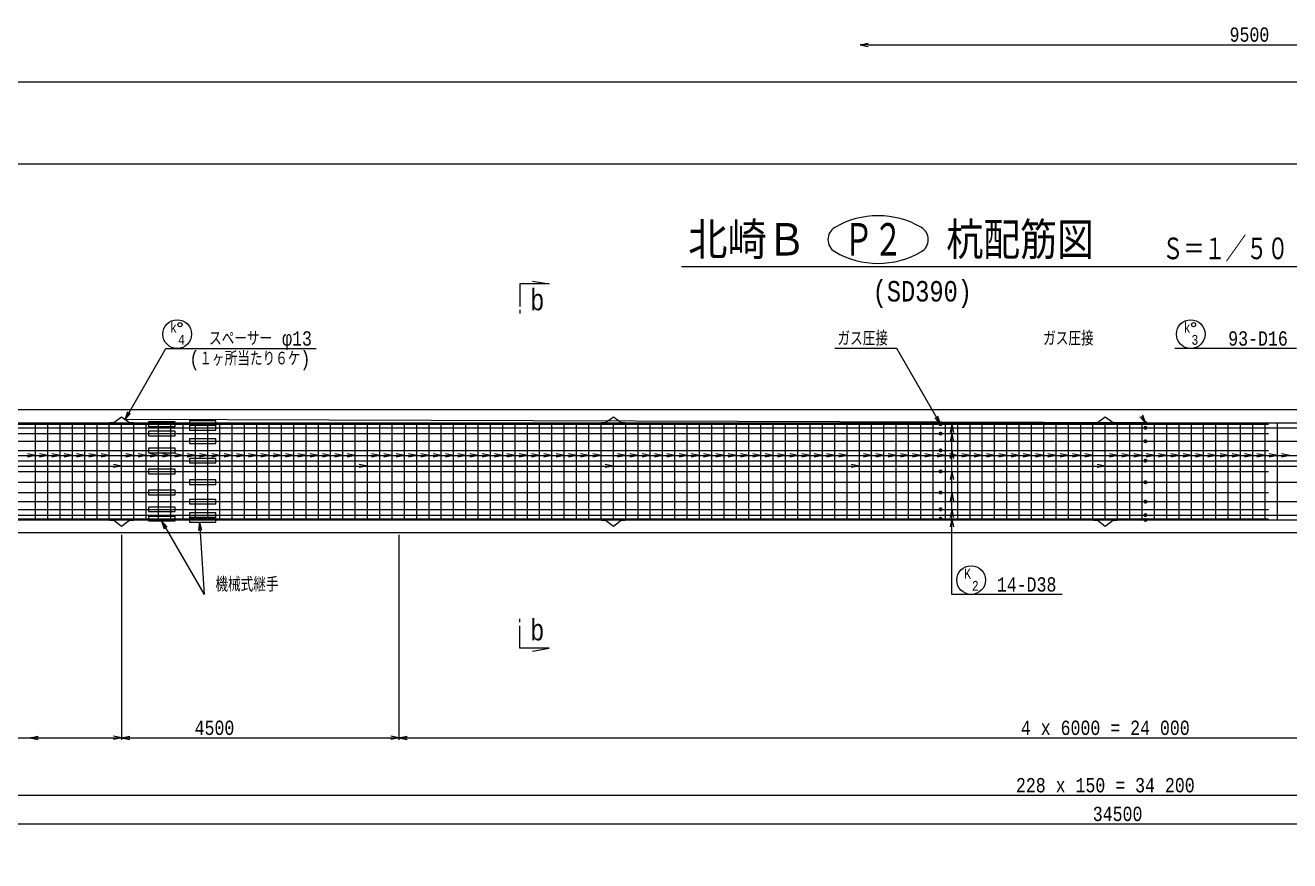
# Model space of a CAD drawing. Extents: x 0 to 42340, y 0 to 30392.
# Drawn here: x 8383 to 23808, y 20202 to 30392 of the extents above; entities that cross this region are included whole.
import ezdxf
from ezdxf.enums import TextEntityAlignment as Align

# ---------------------------------------------------------------- set-up
doc = ezdxf.new("R2010")
doc.units = 0
doc.header["$LTSCALE"] = 300
doc.header["$MEASUREMENT"] = 0
doc.layers.get('0').update_dxf_attribs({"linetype": 'CONTINUOUS'})
doc.layers.get('DEFPOINTS').update_dxf_attribs({"linetype": 'CONTINUOUS'})
for name, color, linetype in [('1002', 1, 'CONTINUOUS'), ('1006', 5, 'CONTINUOUS'), ('6', 7, 'CONTINUOUS'), ('LAYER0015', 7, 'CONTINUOUS'), ('ガス圧接', 4, 'CONTINUOUS'), ('スターラップ', 6, 'CONTINUOUS'), ('主筋', 3, 'CONTINUOUS'), ('引き出し線', 2, 'CONTINUOUS'), ('構造線', 7, 'CONTINUOUS'), ('機械継ぎ手', 4, 'CONTINUOUS')]:
    doc.layers.add(name, color=color, linetype=linetype)
doc.styles.get("Standard").update_dxf_attribs({"font": 'monotxt.shx', "width": 0.8, "bigfont": 'extfont.shx'})
doc.dimstyles.new('DIMST1_1', dxfattribs={"dimscale": 50, "dimtxt": 4, "dimasz": 2, "dimexe": 0.5, "dimexo": 0.5, "dimgap": 0.09, "dimtad": 0, "dimdec": 0, "dimzin": 0, "dimtxsty": 'STANDARD', "dimblk": 'ARROW_1', "dimblk1": 'ARROW_1', "dimblk2": 'ARROW_1', "dimcen": 1, "dimdle": 3, "dimclrd": 1, "dimclre": 1, "dimclrt": 3, "dimazin": 3, "dimtfac": 1, "dimtdec": 4, "dimtix": 1, "dimtmove": 0, "dimatfit": 3, "dimtvp": 0.7, "dimtolj": 1, "dimtzin": 0})

# ---------------------------------------------------------------- blocks, each defined once
blk = doc.blocks.new('GROUP_2')
at = {"layer": 'LAYER0015', "color": 2, "linetype": 'CONTINUOUS'}
for centre, radius, start, end in [((-3863, 23103), 2084, 59.566, 120.434), ((-4746, 24605), 342, 120.434, 239.566), ((-2981, 24605), 342, 300.434, 419.566), ((-3863, 26108), 2084, 239.566, 300.434)]:
    blk.add_arc(centre, radius, start, end, dxfattribs=at)
blk = doc.blocks.new('GROUP_1')
at = {"layer": 'LAYER0015', "color": 1, "linetype": 'CONTINUOUS'}
blk.add_line((-39050, 27700), (40050, 27700), dxfattribs=at)
blk = doc.blocks.new('ARROW_1')
at = {"color": 0}
for p, q in [((0, 0), (-1, 0.2)), ((0, 0), (-1, -0.2)), ((-1, 0), (0, 0))]:
    blk.add_line(p, q, dxfattribs=at)
blk = doc.blocks.new('*D20')
at = {"color": 2, "linetype": 'BYBLOCK'}
for p, q in [((38958, 22010), (38958, 18460)), ((4558, 18485), (38858, 18485))]:
    blk.add_line(p, q, dxfattribs=at)
at = {"layer": 'DEFPOINTS', "color": 0, "linetype": 'BYBLOCK'}
for p in [(38958, 22035), (4458, 21285), (38958, 18485)]:
    blk.add_point(p, dxfattribs=at)
at = {"color": 2, "linetype": 'BYBLOCK', "xscale": 100, "yscale": 100, "zscale": 100, "rotation": 180}
blk.add_blockref('ARROW_1', (4458, 18485), dxfattribs=at)
at = {"color": 2, "linetype": 'BYBLOCK', "xscale": 100, "yscale": 100, "zscale": 100}
blk.add_blockref('ARROW_1', (38958, 18485), dxfattribs=at)
at = {"color": 6, "linetype": 'BYBLOCK', "insert": (21708, 18607), "char_height": 175, "attachment_point": 5}
blk.add_mtext('\\A1;34500', dxfattribs=at)
blk = doc.blocks.new('*D28')
at = {"color": 2, "linetype": 'BYBLOCK'}
for p, q in [((38658, 22010), (38658, 18810)), ((4558, 18835), (38558, 18835))]:
    blk.add_line(p, q, dxfattribs=at)
at = {"layer": 'DEFPOINTS', "color": 0, "linetype": 'BYBLOCK'}
for p in [(38658, 22035), (4458, 18835), (38658, 18835)]:
    blk.add_point(p, dxfattribs=at)
at = {"color": 2, "linetype": 'BYBLOCK', "xscale": 100, "yscale": 100, "zscale": 100, "rotation": 180}
blk.add_blockref('ARROW_1', (4458, 18835), dxfattribs=at)
at = {"color": 2, "linetype": 'BYBLOCK', "xscale": 100, "yscale": 100, "zscale": 100}
blk.add_blockref('ARROW_1', (38658, 18835), dxfattribs=at)
at = {"color": 6, "linetype": 'BYBLOCK', "insert": (21558, 18957), "char_height": 175, "attachment_point": 5}
blk.add_mtext('\\A1;228 x 150 = 34 200', dxfattribs=at)
blk = doc.blocks.new('DOT1')
at = {"const_width": 0.5}
blk.add_lwpolyline([(-0.25, 0, 1), (0.25, 0, 1)], format="xyb", close=True, dxfattribs=at)
blk = doc.blocks.new('*D79')
at = {"color": 2, "linetype": 'BYBLOCK'}
for p, q in [((10148, 18390), (19448, 18390)), ((19548, 18065), (19548, 18415)), ((26375, 4718), (26375, 3723)), ((24375, 3748), (26275, 3748))]:
    blk.add_line(p, q, dxfattribs=at)
at = {"layer": 'DEFPOINTS', "color": 0, "linetype": 'BYBLOCK'}
for p in [(10048, 18390), (19548, 18390), (19548, 18040), (24275, 4743), (26375, 4743), (26375, 3748)]:
    blk.add_point(p, dxfattribs=at)
at = {"color": 2, "linetype": 'BYBLOCK', "xscale": 100, "yscale": 100, "zscale": 100, "rotation": 180}
for p in [(10048, 18390), (24275, 3748)]:
    blk.add_blockref('ARROW_1', p, dxfattribs=at)
at = {"color": 2, "linetype": 'BYBLOCK', "xscale": 100, "yscale": 100, "zscale": 100}
for p in [(19548, 18390), (26375, 3748)]:
    blk.add_blockref('ARROW_1', p, dxfattribs=at)
at = {"color": 6, "linetype": 'BYBLOCK', "char_height": 175, "attachment_point": 5}
for s, insert in [('\\A1;9500', (14798, 18513)), ('\\A1;L', (25325, 3870))]:
    blk.add_mtext(s, dxfattribs=dict(at, insert=insert))
blk = doc.blocks.new('*D91')
at = {"color": 2, "linetype": 'BYBLOCK'}
for p, q in [((9558, 24175), (9558, 21675)), ((5158, 21700), (9458, 21700)), ((33983, 10719), (33983, 10369)), ((33833, 10394), (33883, 10394))]:
    blk.add_line(p, q, dxfattribs=at)
at = {"layer": 'DEFPOINTS', "color": 0, "linetype": 'BYBLOCK'}
for p in [(9558, 24200), (5058, 21700), (9558, 21700), (33733, 10744), (33983, 10744), (33983, 10394)]:
    blk.add_point(p, dxfattribs=at)
at = {"color": 2, "linetype": 'BYBLOCK', "xscale": 100, "yscale": 100, "zscale": 100, "rotation": 180}
for p in [(5058, 21700), (33733, 10394)]:
    blk.add_blockref('ARROW_1', p, dxfattribs=at)
at = {"color": 2, "linetype": 'BYBLOCK', "xscale": 100, "yscale": 100, "zscale": 100}
for p in [(9558, 21700), (33983, 10394)]:
    blk.add_blockref('ARROW_1', p, dxfattribs=at)
at = {"color": 6, "linetype": 'BYBLOCK', "char_height": 175, "attachment_point": 5}
for s, insert in [('\\A1;4500', (7308, 21822)), ('\\A1;50', (33858, 10517))]:
    blk.add_mtext(s, dxfattribs=dict(at, insert=insert))
blk = doc.blocks.new('*D92')
at = {"color": 2, "linetype": 'BYBLOCK'}
for p, q in [((33558, 24175), (33558, 21675)), ((9658, 21700), (33458, 21700)), ((33233, 11044), (32158, 11044)), ((32183, 10844), (32183, 10944)), ((32508, 10744), (32158, 10744))]:
    blk.add_line(p, q, dxfattribs=at)
at = {"layer": 'DEFPOINTS', "color": 0, "linetype": 'BYBLOCK'}
for p in [(9558, 24200), (33558, 24200), (33558, 21700), (32183, 11044), (33258, 11044), (32533, 10744)]:
    blk.add_point(p, dxfattribs=at)
at = {"color": 2, "linetype": 'BYBLOCK', "xscale": 100, "yscale": 100, "zscale": 100}
for p, rotation in [((9558, 21700), 180), ((32183, 11044), 90), ((32183, 10744), 270)]:
    blk.add_blockref('ARROW_1', p, dxfattribs=dict(at, rotation=rotation))
blk.add_blockref('ARROW_1', (33558, 21700), dxfattribs=at)
at = {"color": 6, "linetype": 'BYBLOCK', "insert": (21558, 21822), "char_height": 175, "attachment_point": 5}
blk.add_mtext('\\A1;4 x 6000 = 24 000', dxfattribs=at)
at = {"color": 6, "linetype": 'BYBLOCK', "insert": (32061, 10894), "char_height": 175, "attachment_point": 5, "rotation": 90}
blk.add_mtext('\\A1;60', dxfattribs=at)

msp = doc.modelspace()

# ---------------------------------------------------------------- linework, layer by layer
at = {"color": 3, "linetype": 'CONTINUOUS'}
for p, q in [((14414.2, 26919.7), (14414.2, 26876.5)), ((14414.2, 23109.9), (14414.2, 23153.1))]:
    msp.add_line(p, q, dxfattribs=at)
for points in [[(14570.9, 27272.4), (14774, 27236.8), (14414, 27236.5), (14414.2, 26962.9)], [(14570.9, 22757.2), (14774, 22792.8), (14414, 22793.1), (14414.2, 23066.7)]]:
    msp.add_lwpolyline(points, dxfattribs=at)
at = {"color": 7}
for points in [[(9412.7, 25546), (9462.7, 25546), (9557.7, 25616), (9652.7, 25546), (9702.7, 25546)], [(15412.7, 25546), (15462.7, 25546), (15557.7, 25616), (15652.7, 25546), (15702.7, 25546)], [(21412.7, 25546), (21462.7, 25546), (21557.7, 25616), (21652.7, 25546), (21702.7, 25546)], [(9412.7, 24354), (9462.7, 24354), (9557.7, 24284), (9652.7, 24354), (9702.7, 24354)], [(15412.7, 24354), (15462.7, 24354), (15557.7, 24284), (15652.7, 24354), (15702.7, 24354)], [(21412.7, 24354), (21462.7, 24354), (21557.7, 24284), (21652.7, 24354), (21702.7, 24354)]]:
    msp.add_lwpolyline(points, dxfattribs=at)
at = {"layer": '1006', "color": 5, "linetype": 'CONTINUOUS'}
msp.add_lwpolyline([(0, 0), (42050, 0), (42050, 29700), (0, 29700), (0, 0)], dxfattribs=at)
at = {"layer": 'LAYER0015', "color": 3, "linetype": 'CONTINUOUS'}
msp.add_line((16386.2, 27450), (26163.8, 27450), dxfattribs=at)
at = {"layer": 'スターラップ', "color": 6, "linetype": 'CONTINUOUS'}
for p, q in [((8507.7, 24359), (8507.7, 25541)), ((8657.7, 24359), (8657.7, 25541)), ((8807.7, 24359), (8807.7, 25541)), ((8957.7, 24359), (8957.7, 25541)), ((9107.7, 24359), (9107.7, 25541)), ((9257.7, 24359), (9257.7, 25541)), ((9407.7, 24359), (9407.7, 25541)), ((9707.7, 24359), (9707.7, 25541)), ((9857.7, 24359), (9857.7, 25541)), ((10007.7, 24359), (10007.7, 25541)), ((10157.7, 24359), (10157.7, 25541)), ((10307.7, 24359), (10307.7, 25541)), ((10457.7, 24359), (10457.7, 25541)), ((10607.7, 24359), (10607.7, 25541)), ((10757.7, 24359), (10757.7, 25541)), ((10907.7, 24359), (10907.7, 25541)), ((11057.7, 24359), (11057.7, 25541)), ((11207.7, 24359), (11207.7, 25541)), ((11357.7, 24359), (11357.7, 25541)), ((11507.7, 24359), (11507.7, 25541)), ((11657.7, 24359), (11657.7, 25541)), ((11807.7, 24359), (11807.7, 25541)), ((11957.7, 24359), (11957.7, 25541)), ((12107.7, 24359), (12107.7, 25541)), ((12257.7, 24359), (12257.7, 25541)), ((12407.7, 24359), (12407.7, 25541)), ((12707.7, 24359), (12707.7, 25541)), ((12857.7, 24359), (12857.7, 25541)), ((13007.7, 24359), (13007.7, 25541)), ((13157.7, 24359), (13157.7, 25541)), ((13307.7, 24359), (13307.7, 25541)), ((13457.7, 24359), (13457.7, 25541)), ((13607.7, 24359), (13607.7, 25541)), ((13757.7, 24359), (13757.7, 25541)), ((13907.7, 24359), (13907.7, 25541)), ((14057.7, 24359), (14057.7, 25541)), ((14207.7, 24359), (14207.7, 25541)), ((14357.7, 24359), (14357.7, 25541)), ((14507.7, 24359), (14507.7, 25541)), ((14657.7, 24359), (14657.7, 25541)), ((14807.7, 24359), (14807.7, 25541)), ((14957.7, 24359), (14957.7, 25541)), ((15107.7, 24359), (15107.7, 25541)), ((15257.7, 24359), (15257.7, 25541)), ((15407.7, 24359), (15407.7, 25541)), ((15707.7, 24359), (15707.7, 25541)), ((15857.7, 24359), (15857.7, 25541)), ((16007.7, 24359), (16007.7, 25541)), ((16157.7, 24359), (16157.7, 25541)), ((16307.7, 24359), (16307.7, 25541)), ((16457.7, 24359), (16457.7, 25541)), ((16607.7, 24359), (16607.7, 25541)), ((16757.7, 24359), (16757.7, 25541)), ((16907.7, 24359), (16907.7, 25541)), ((17057.7, 24359), (17057.7, 25541)), ((17207.7, 24359), (17207.7, 25541)), ((17357.7, 24359), (17357.7, 25541)), ((17507.7, 24359), (17507.7, 25541)), ((17657.7, 24359), (17657.7, 25541)), ((17807.7, 24359), (17807.7, 25541)), ((17957.7, 24359), (17957.7, 25541)), ((18107.7, 24359), (18107.7, 25541)), ((18257.7, 24359), (18257.7, 25541)), ((18407.7, 24359), (18407.7, 25541)), ((18707.7, 24359), (18707.7, 25541)), ((18857.7, 24359), (18857.7, 25541)), ((19007.7, 24359), (19007.7, 25541)), ((19157.7, 24359), (19157.7, 25541)), ((19307.7, 24359), (19307.7, 25541)), ((19457.7, 24359), (19457.7, 25541)), ((19607.7, 24359), (19607.7, 25541)), ((19757.7, 24359), (19757.7, 25541)), ((19907.7, 24359), (19907.7, 25541)), ((20057.7, 24359), (20057.7, 25541)), ((20207.7, 24359), (20207.7, 25541)), ((20357.7, 24359), (20357.7, 25541)), ((20507.7, 24359), (20507.7, 25541)), ((20657.7, 24359), (20657.7, 25541)), ((20807.7, 24359), (20807.7, 25541)), ((20957.7, 24359), (20957.7, 25541)), ((21107.7, 24359), (21107.7, 25541)), ((21257.7, 24359), (21257.7, 25541)), ((21407.7, 24359), (21407.7, 25541)), ((21707.7, 24359), (21707.7, 25541)), ((21857.7, 24359), (21857.7, 25541)), ((22007.7, 24359), (22007.7, 25541)), ((22157.7, 24359), (22157.7, 25541)), ((22307.7, 24359), (22307.7, 25541)), ((22457.7, 24359), (22457.7, 25541)), ((22607.7, 24359), (22607.7, 25541)), ((22757.7, 24359), (22757.7, 25541)), ((22907.7, 24359), (22907.7, 25541)), ((23057.7, 24359), (23057.7, 25541)), ((23207.7, 24359), (23207.7, 25541)), ((23357.7, 24359), (23357.7, 25541)), ((23507.7, 24359), (23507.7, 25541)), ((23657.7, 24359), (23657.7, 25541))]:
    msp.add_line(p, q, dxfattribs=at)
at = {"layer": 'スターラップ', "color": 3, "linetype": 'CONTINUOUS'}
for p, q in [((9557.7, 24359), (9557.7, 25541)), ((12557.7, 24359), (12557.7, 25541)), ((15557.7, 24359), (15557.7, 25541)), ((18557.7, 24359), (18557.7, 25541)), ((21557.7, 24359), (21557.7, 25541))]:
    msp.add_line(p, q, dxfattribs=at)
at = {"layer": '主筋', "color": 3, "linetype": 'CONTINUOUS'}
for p, q in [((3047.7, 25541), (38857.7, 25541)), ((3047.7, 25526.2), (23547.7, 25526.2)), ((3047.7, 25482.5), (38857.7, 25482.5)), ((3047.7, 25412.1), (23547.7, 25412.1)), ((3047.7, 25318.5), (38857.7, 25318.5)), ((3047.7, 25206.4), (23547.7, 25206.4)), ((3047.7, 25081.5), (38857.7, 25081.5)), ((3047.7, 24950), (23547.7, 24950)), ((3047.7, 24818.5), (38857.7, 24818.5)), ((3047.7, 24693.6), (23547.7, 24693.6)), ((3047.7, 24581.5), (38857.7, 24581.5)), ((3047.7, 24487.9), (23547.7, 24487.9)), ((3047.7, 24417.5), (38857.7, 24417.5)), ((3047.7, 24373.8), (23547.7, 24373.8)), ((3047.7, 24359), (38857.7, 24359))]:
    msp.add_line(p, q, dxfattribs=at)
at = {"layer": '引き出し線', "color": 2, "linetype": 'CONTINUOUS'}
for p, q in [((23891.6, 26450), (22407.2, 26450)), ((19685.4, 23450), (19685.4, 25526.2)), ((7230, 25145.3), (23957.7, 25145.3)), ((3093.6, 25016.3), (38857.7, 25016.3)), ((10507.7, 24331), (10563.1, 23450)), ((21032.2, 23450), (19685.4, 23450))]:
    msp.add_line(p, q, dxfattribs=at)
for points in [[(22047.7, 25541), (9599.5, 25585.2), (10098.7, 26450), (11932, 26450)], [(9599.5, 25585.2), (10098.7, 26450), (11932, 26450)], [(19547.7, 25526.2), (19014.3, 26450), (18256.7, 26450)], [(10045.9, 24345.8), (10563.1, 23450)]]:
    msp.add_lwpolyline(points, dxfattribs=at)
for centre in [(10236, 26625), (22600.1, 26625), (19921.3, 23625)]:
    msp.add_circle(centre, 175, dxfattribs=at)
at = {"layer": '引き出し線', "color": 6, "linetype": 'CONTINUOUS'}
for centre in [(10270.6, 26740.3), (22634.7, 26740.3)]:
    msp.add_circle(centre, 25, dxfattribs=at)
at = {"layer": '構造線', "color": 7, "linetype": 'CONTINUOUS'}
for p, q in [((38957.7, 25700), (4457.7, 25700)), ((38957.7, 24200), (4457.7, 24200))]:
    msp.add_line(p, q, dxfattribs=at)
at = {"layer": '機械継ぎ手', "color": 7}
for points in [[(9886.2, 25554.2), (9886.2, 25498.2), (10209.2, 25498.2), (10209.2, 25554.2), (9886.2, 25554.2)], [(10386.2, 25569), (10386.2, 25513), (10709.2, 25513), (10709.2, 25569), (10386.2, 25569)], [(10386.2, 25510.5), (10386.2, 25454.5), (10709.2, 25454.5), (10709.2, 25510.5), (10386.2, 25510.5)], [(9886.2, 25440.1), (9886.2, 25384.1), (10209.2, 25384.1), (10209.2, 25440.1), (9886.2, 25440.1)], [(10386.2, 25346.5), (10386.2, 25290.5), (10709.2, 25290.5), (10709.2, 25346.5), (10386.2, 25346.5)], [(9886.2, 25234.4), (9886.2, 25178.4), (10209.2, 25178.4), (10209.2, 25234.4), (9886.2, 25234.4)], [(10386.2, 25109.5), (10386.2, 25053.5), (10709.2, 25053.5), (10709.2, 25109.5), (10386.2, 25109.5)], [(9886.2, 24978), (9886.2, 24922), (10209.2, 24922), (10209.2, 24978), (9886.2, 24978)], [(10386.2, 24846.5), (10386.2, 24790.5), (10709.2, 24790.5), (10709.2, 24846.5), (10386.2, 24846.5)], [(9886.2, 24721.6), (9886.2, 24665.6), (10209.2, 24665.6), (10209.2, 24721.6), (9886.2, 24721.6)], [(10386.2, 24609.5), (10386.2, 24553.5), (10709.2, 24553.5), (10709.2, 24609.5), (10386.2, 24609.5)], [(9886.2, 24515.9), (9886.2, 24459.9), (10209.2, 24459.9), (10209.2, 24515.9), (9886.2, 24515.9)], [(9886.2, 24401.8), (9886.2, 24345.8), (10209.2, 24345.8), (10209.2, 24401.8), (9886.2, 24401.8)], [(10386.2, 24445.5), (10386.2, 24389.5), (10709.2, 24389.5), (10709.2, 24445.5), (10386.2, 24445.5)], [(10386.2, 24387), (10386.2, 24331), (10709.2, 24331), (10709.2, 24387), (10386.2, 24387)]]:
    msp.add_lwpolyline(points, dxfattribs=at)

# ---------------------------------------------------------------- block references
at = {"linetype": 'CONTINUOUS', "xscale": 0.5, "yscale": 0.5, "zscale": 0.5}
for name, p in [('GROUP_1', (21025, 14850)), ('GROUP_2', (20717.8, 15475.7))]:
    msp.add_blockref(name, p, dxfattribs=at)
at = {"layer": 'ガス圧接', "color": 7, "xscale": 48, "yscale": 48, "zscale": 48, "rotation": 205.7142857142857}
for p in [(19547.7, 25526.2), (22047.7, 25541), (22047.7, 25482.5), (19547.7, 25412.1), (22047.7, 25318.5), (19547.7, 25206.4), (22047.7, 25081.5), (19547.7, 24950), (22047.7, 24818.5), (19547.7, 24693.6), (22047.7, 24581.5), (19547.7, 24487.9), (19547.7, 24373.8), (22047.7, 24417.5), (22047.7, 24359)]:
    msp.add_blockref('DOT1', p, dxfattribs=at)
at = {"layer": '引き出し線', "color": 2, "linetype": 'CONTINUOUS', "yscale": 100, "zscale": 100}
for p, xscale, rotation in [((9599.5, 25585.2), -100, 59.99999999999787), ((19547.7, 25526.2), 100, 300.0000000000022), ((22047.7, 25541), 100, 300.0000000000022), ((19685.4, 25526.2), 100, 90), ((19685.4, 25412.1), 100, 90), ((19685.4, 25206.4), 100, 90), ((19685.4, 24950), 100, 90), ((19685.4, 24693.6), 100, 90), ((19685.4, 24487.9), 100, 90), ((19685.4, 24373.8), 100, 90), ((10045.9, 24345.8), 100, 120.0000000000007), ((10507.7, 24331), 100, 93.5991069075329)]:
    msp.add_blockref('ARROW_1', p, dxfattribs=dict(at, xscale=xscale, rotation=rotation))
at = {"layer": '引き出し線', "color": 2, "linetype": 'CONTINUOUS', "xscale": 100, "yscale": 100, "zscale": 100}
for p in [(8507.7, 25145.3), (8657.7, 25145.3), (8807.7, 25145.3), (8957.7, 25145.3), (9107.7, 25145.3), (9257.7, 25145.3), (9407.7, 25145.3), (9707.7, 25145.3), (9857.7, 25145.3), (10007.7, 25145.3), (10157.7, 25145.3), (10307.7, 25145.3), (10457.7, 25145.3), (10607.7, 25145.3), (10757.7, 25145.3), (10907.7, 25145.3), (11057.7, 25145.3), (11207.7, 25145.3), (11357.7, 25145.3), (11507.7, 25145.3), (11657.7, 25145.3), (11807.7, 25145.3), (11957.7, 25145.3), (12107.7, 25145.3), (12257.7, 25145.3), (12407.7, 25145.3), (12707.7, 25145.3), (12857.7, 25145.3), (13007.7, 25145.3), (13157.7, 25145.3), (13307.7, 25145.3), (13457.7, 25145.3), (13607.7, 25145.3), (13757.7, 25145.3), (13907.7, 25145.3), (14057.7, 25145.3), (14207.7, 25145.3), (14357.7, 25145.3), (14507.7, 25145.3), (14657.7, 25145.3), (14807.7, 25145.3), (14957.7, 25145.3), (15107.7, 25145.3), (15257.7, 25145.3), (15407.7, 25145.3), (15707.7, 25145.3), (15857.7, 25145.3), (16007.7, 25145.3), (16157.7, 25145.3), (16307.7, 25145.3), (16457.7, 25145.3), (16607.7, 25145.3), (16757.7, 25145.3), (16907.7, 25145.3), (17057.7, 25145.3), (17207.7, 25145.3), (17357.7, 25145.3), (17507.7, 25145.3), (17657.7, 25145.3), (17807.7, 25145.3), (17957.7, 25145.3), (18107.7, 25145.3), (18257.7, 25145.3), (18407.7, 25145.3), (18707.7, 25145.3), (18857.7, 25145.3), (19007.7, 25145.3), (19157.7, 25145.3), (19307.7, 25145.3), (19457.7, 25145.3), (19607.7, 25145.3), (19757.7, 25145.3), (19907.7, 25145.3), (20057.7, 25145.3), (20207.7, 25145.3), (20357.7, 25145.3), (20507.7, 25145.3), (20657.7, 25145.3), (20807.7, 25145.3), (20957.7, 25145.3), (21107.7, 25145.3), (21257.7, 25145.3), (21407.7, 25145.3), (21707.7, 25145.3), (21857.7, 25145.3), (22007.7, 25145.3), (22157.7, 25145.3), (22307.7, 25145.3), (22457.7, 25145.3), (22607.7, 25145.3), (22757.7, 25145.3), (22907.7, 25145.3), (23057.7, 25145.3), (23207.7, 25145.3), (23357.7, 25145.3), (23507.7, 25145.3), (23657.7, 25145.3), (23807.7, 25145.3), (9557.7, 25016.3), (12557.7, 25016.3), (15557.7, 25016.3), (18557.7, 25016.3), (21557.7, 25016.3)]:
    msp.add_blockref('ARROW_1', p, dxfattribs=at)

# ---------------------------------------------------------------- texts
at = {"layer": '1002', "color": 3, "width": 0.8}
for p in [(14541.9, 26915.7), (14541.9, 22889.3)]:
    msp.add_text('b', height=250, dxfattribs=at).set_placement(p)
at = {"layer": '6', "color": 6, "linetype": 'CONTINUOUS', "width": 0.8}
msp.add_text('(SD390)', height=250, dxfattribs=at).set_placement((18719.9, 27022.5))
at = {"layer": 'LAYER0015', "color": 3}
msp.add_text('北崎Ｂ', height=450, dxfattribs=at).set_placement((16468.5, 27540), (17908.5, 27540), align=Align.FIT)
for s, height, width, p, p2 in [('Ｐ２', 450, 0.827586, (18368.5, 27540), (19088.5, 27540)), ('杭配筋図', 450, 0.895522, (19618.5, 27540), (21418.5, 27540)), ('Ｓ＝１／５０（Ｓ＝１／１００）', 300, 0.747082, (22254.8, 27510), (26094.8, 27510))]:
    msp.add_text(s, height=height, dxfattribs=dict(at, width=width)).set_placement(p, p2, align=Align.FIT)
at = {"layer": '引き出し線', "color": 6, "linetype": 'CONTINUOUS', "width": 0.8}
for s, p in [('k', (10150.4, 26643.4)), ('k', (22514.4, 26643.4)), ('K', (19835.6, 23643.4))]:
    msp.add_text(s, height=120, dxfattribs=at).set_placement(p)
for s, height, p in [('4', 120, (10328.6, 26494.8)), ('スペーサー φ13', 175, (11879.1, 26484.5)), ('ガス圧接', 175, (18907, 26484.5)), ('ガス圧接', 175, (21415.6, 26484.5)), ('3', 120, (22692.7, 26494.8)), ('93-D16', 175, (23784.3, 26484.5)), ('機械式継手', 175, (11471.9, 23484.5)), ('2', 120, (20013.8, 23494.8)), ('14-D38', 175, (20961.5, 23484.5))]:
    msp.add_text(s, height=height, dxfattribs=at).set_placement(p, align=Align.RIGHT)
msp.add_text('(１ヶ所当たり６ケ)', height=175, rotation=359.99966, dxfattribs=at).set_placement((10385.7, 26239.4))

# ---------------------------------------------------------------- dimensions: what is measured, and where the dimension line sits
at = {"layer": '1002', "color": 3}
for base, p1, p2, text, picture, middle, set_off in [((34893.2, 15511.6), (32793.2, 16506.6), (34893.2, 16506.6), 'L', '*D79', (33843.2, 15634.1), (8518.4, 11764)), ((37365.9, 10394.1), (37115.9, 10744.1), (37365.9, 10744.1), '50', '*D91', (37240.9, 10516.6), (3382.7, 0))]:
    dim = msp.add_linear_dim(base=base, p1=p1, p2=p2, text=text, dimstyle='DIMST1_1', override={"dimtxt": 3.5, "dimsah": 1, "dimse1": 1, "dimclrd": 2, "dimclre": 2, "dimclrt": 6}, dxfattribs=at)
    dim.commit()
    dim.dimension.update_dxf_attribs({"geometry": picture, "text_midpoint": middle, "insert": set_off})
for base, p1, p2, picture, middle in [((38957.7, 20650), (4457.7, 23450), (38957.7, 24200), '*D20', (21707.7, 20772.5)), ((38657.7, 21000), (4457.7, 21000), (38657.7, 24200), '*D28', (21557.7, 21122.5))]:
    dim = msp.add_linear_dim(base=base, p1=p1, p2=p2, dimstyle='DIMST1_1', override={"dimtxt": 3.5, "dimsah": 1, "dimse1": 1, "dimclrd": 2, "dimclre": 2, "dimclrt": 6}, dxfattribs=at)
    dim.commit()
    dim.dimension.update_dxf_attribs({"geometry": picture, "text_midpoint": middle, "insert": (0, 2165.2)})
for base, p1, p2, override, picture, middle in [((9557.7, 21700), (5057.7, 21700), (9557.7, 24200), {"dimtxt": 3.5, "dimsah": 1, "dimclrd": 2, "dimclre": 2, "dimclrt": 6}, '*D91', (7307.7, 21822.5)), ((33557.7, 21700), (9557.7, 24200), (33557.7, 24200), {"dimtxt": 3.5, "dimsah": 1, "dimse1": 1, "dimclrd": 2, "dimclre": 2, "dimclrt": 6}, '*D92', (21557.7, 21822.5))]:
    dim = msp.add_linear_dim(base=base, p1=p1, p2=p2, dimstyle='DIMST1_1', override=override, dxfattribs=at)
    dim.commit()
    dim.dimension.update_dxf_attribs({"geometry": picture, "text_midpoint": middle})
dim = msp.add_linear_dim(base=(35565.9, 11044.1), p1=(35915.9, 10744.1), p2=(36640.9, 11044.1), angle=90, text='60', dimstyle='DIMST1_1', override={"dimtxt": 3.5, "dimsah": 1, "dimclrd": 2, "dimclre": 2, "dimclrt": 6}, dxfattribs=at)
dim.commit()
dim.dimension.update_dxf_attribs({"geometry": '*D92', "text_midpoint": (35443.4, 10894.1), "insert": (3382.7, 0)})

doc.saveas('drawing.dxf')
